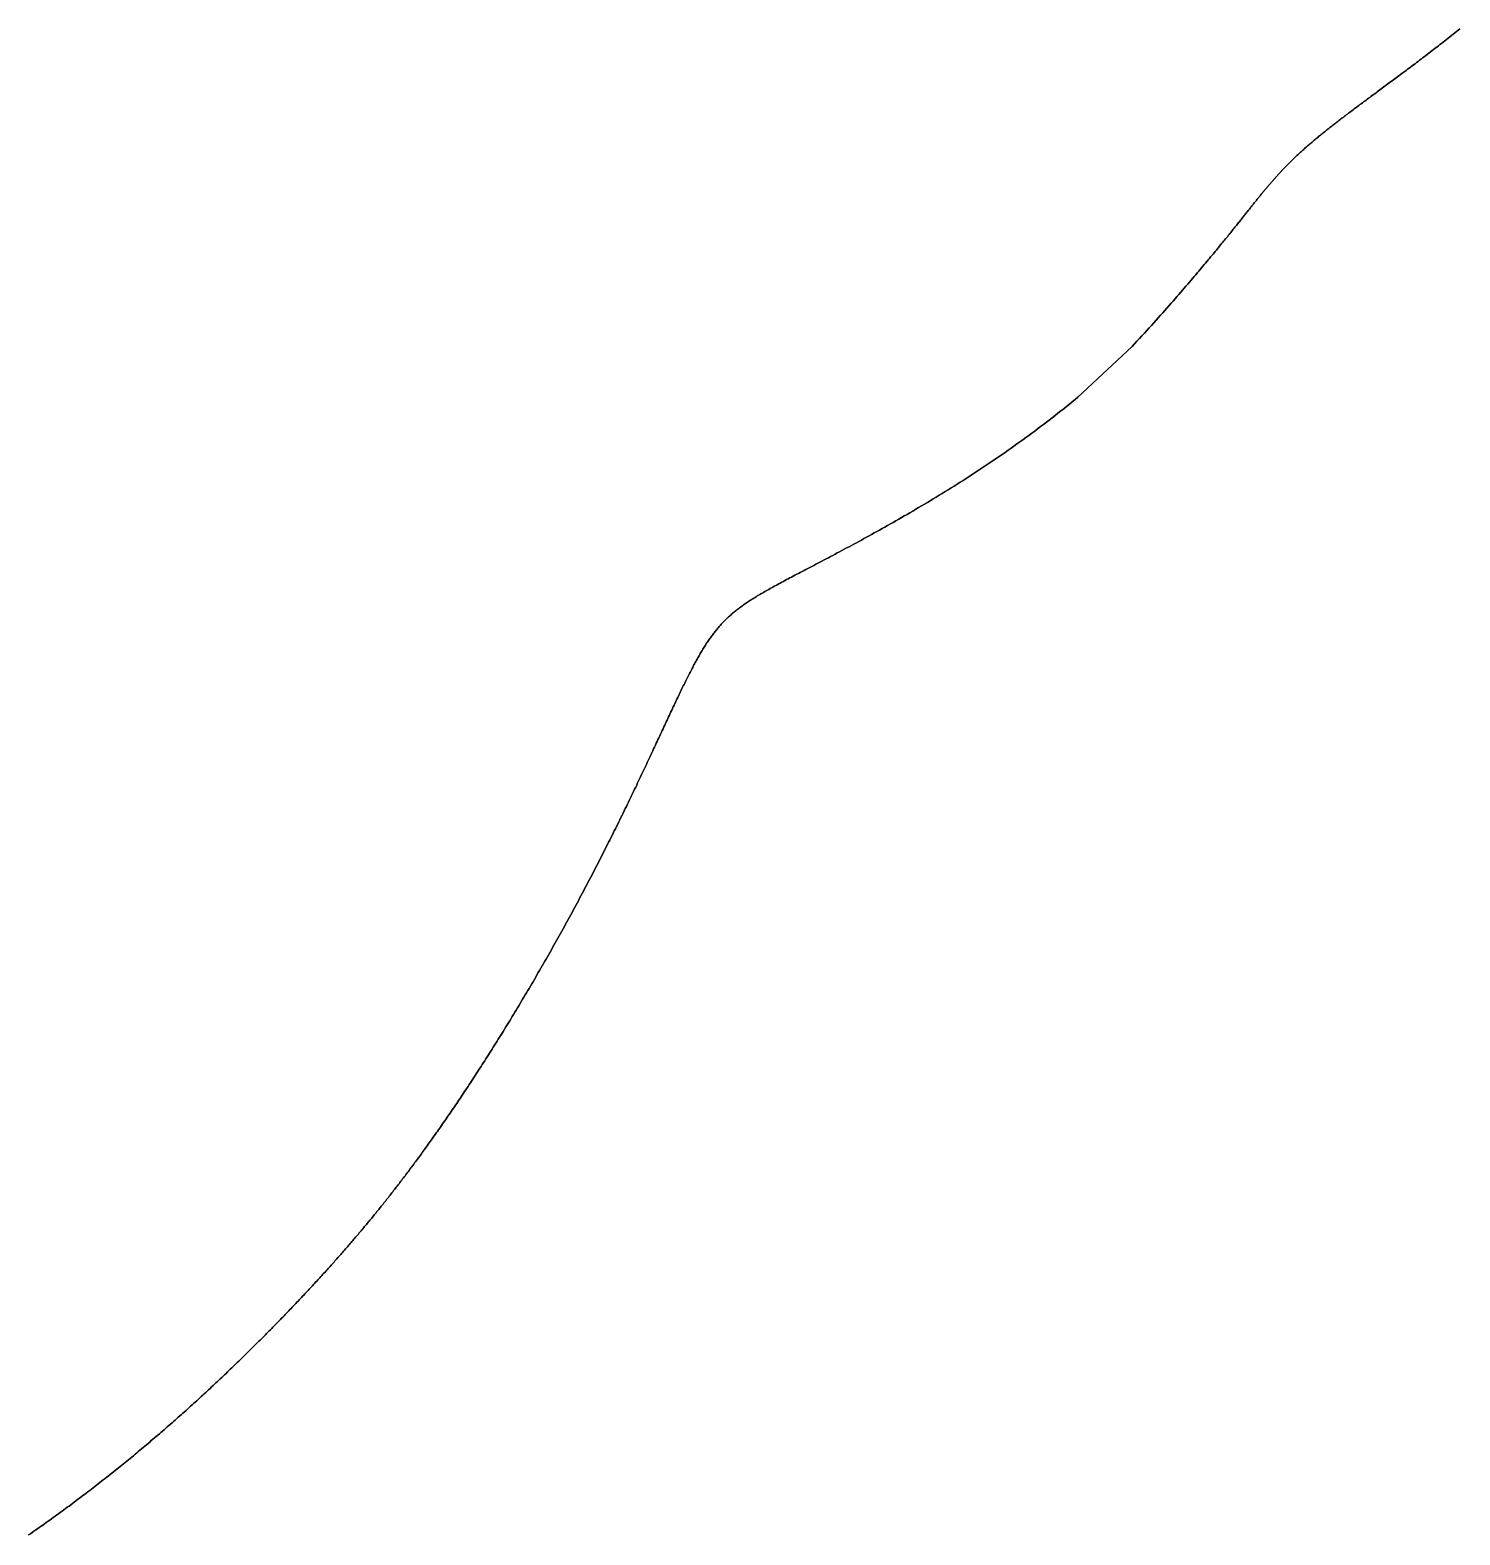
# Model space of a CAD drawing. Header units: inches. Extents: x 130170 to 284068, y 377793 to 804530.
# Drawn here: x 257147 to 257241.7, y 735472.1 to 735571.9 of the extents above; entities that cross this region are included whole.
import ezdxf

# ---------------------------------------------------------------- set-up
doc = ezdxf.new("R2010")
doc.units = ezdxf.units.IN
doc.header["$MEASUREMENT"] = 0
doc.layers.add('muni_il', color=7, linetype='Continuous')

msp = doc.modelspace()

# ---------------------------------------------------------------- linework, layer by layer
at = {"layer": 'muni_il'}
for points in [[(257146.868, 735472.13), (257146.985, 735472.212), (257147.102, 735472.293), (257147.219, 735472.375), (257147.336, 735472.457), (257147.453, 735472.539), (257147.57, 735472.621), (257147.687, 735472.703), (257147.804, 735472.786), (257147.92, 735472.869), (257148.037, 735472.952), (257148.153, 735473.035), (257148.269, 735473.118), (257148.386, 735473.202), (257148.502, 735473.285), (257148.618, 735473.369), (257148.734, 735473.453), (257148.85, 735473.537), (257148.965, 735473.622), (257149.081, 735473.706), (257149.196, 735473.791), (257149.312, 735473.875), (257149.427, 735473.96), (257149.542, 735474.045), (257149.657, 735474.131), (257149.772, 735474.216), (257149.886, 735474.302), (257150.001, 735474.387), (257150.116, 735474.473), (257150.23, 735474.559), (257150.344, 735474.646), (257150.458, 735474.732), (257150.572, 735474.818), (257150.686, 735474.905), (257150.8, 735474.992), (257150.913, 735475.079), (257151.026, 735475.166), (257151.14, 735475.253), (257151.253, 735475.34), (257151.366, 735475.428), (257151.478, 735475.515), (257151.591, 735475.603), (257151.703, 735475.691), (257151.816, 735475.779), (257151.928, 735475.867), (257152.04, 735475.955), (257152.152, 735476.044), (257152.264, 735476.132), (257152.375, 735476.221), (257152.486, 735476.309), (257152.598, 735476.398), (257152.709, 735476.487), (257152.819, 735476.576), (257152.93, 735476.665), (257153.041, 735476.755), (257153.151, 735476.844), (257153.261, 735476.934), (257153.371, 735477.023), (257153.481, 735477.113), (257153.59, 735477.203), (257153.7, 735477.293), (257153.809, 735477.383), (257153.918, 735477.473), (257154.027, 735477.563), (257154.136, 735477.653), (257154.244, 735477.743), (257154.352, 735477.834), (257154.46, 735477.924), (257154.568, 735478.015), (257154.676, 735478.105), (257154.783, 735478.196), (257154.891, 735478.287), (257154.998, 735478.378), (257155.105, 735478.469), (257155.211, 735478.559), (257155.318, 735478.651), (257155.424, 735478.742), (257155.53, 735478.833), (257155.636, 735478.924), (257155.741, 735479.015), (257155.847, 735479.106), (257155.952, 735479.197), (257156.057, 735479.289), (257156.161, 735479.38), (257156.266, 735479.472), (257156.37, 735479.563), (257156.474, 735479.654), (257156.578, 735479.746), (257156.681, 735479.837), (257156.785, 735479.929), (257156.888, 735480.02), (257156.99, 735480.112), (257157.093, 735480.203), (257157.195, 735480.295), (257157.297, 735480.386), (257157.399, 735480.477), (257157.501, 735480.569), (257157.602, 735480.66), (257157.703, 735480.752), (257157.804, 735480.843), (257157.904, 735480.935), (257158.005, 735481.026), (257158.105, 735481.117), (257158.204, 735481.208), (257158.304, 735481.3), (257158.403, 735481.391), (257158.502, 735481.482), (257158.601, 735481.573), (257158.699, 735481.664), (257158.797, 735481.755), (257158.895, 735481.846), (257158.992, 735481.937), (257159.09, 735482.028), (257159.187, 735482.119), (257159.283, 735482.209), (257159.38, 735482.3), (257159.476, 735482.39), (257159.572, 735482.481), (257159.667, 735482.571), (257159.762, 735482.661), (257159.857, 735482.751), (257159.952, 735482.841), (257160.046, 735482.931), (257160.14, 735483.021), (257160.234, 735483.111), (257160.327, 735483.201), (257160.42, 735483.29), (257160.513, 735483.379), (257160.606, 735483.468), (257160.698, 735483.558), (257160.79, 735483.647), (257160.881, 735483.736), (257160.972, 735483.824), (257161.063, 735483.913), (257161.154, 735484.001), (257161.244, 735484.09), (257161.334, 735484.178), (257161.423, 735484.266), (257161.513, 735484.353), (257161.601, 735484.441), (257161.69, 735484.529), (257161.778, 735484.616), (257161.866, 735484.703), (257161.954, 735484.79), (257162.041, 735484.877), (257162.128, 735484.964), (257162.214, 735485.05), (257162.3, 735485.136), (257162.386, 735485.222), (257162.472, 735485.308), (257162.557, 735485.394), (257162.642, 735485.48), (257162.726, 735485.565), (257162.81, 735485.65), (257162.894, 735485.735), (257162.978, 735485.82), (257163.061, 735485.904), (257163.143, 735485.989), (257163.226, 735486.073), (257163.308, 735486.157), (257163.39, 735486.24), (257163.471, 735486.324), (257163.552, 735486.407), (257163.633, 735486.49), (257163.713, 735486.573), (257163.793, 735486.656), (257163.872, 735486.738), (257163.952, 735486.821), (257164.03, 735486.903), (257164.109, 735486.984), (257164.187, 735487.066), (257164.265, 735487.147), (257164.343, 735487.228), (257164.42, 735487.309), (257164.496, 735487.39), (257164.573, 735487.47), (257164.649, 735487.551), (257164.725, 735487.631), (257164.8, 735487.71), (257164.875, 735487.79), (257164.95, 735487.869), (257165.024, 735487.948), (257165.098, 735488.027), (257165.172, 735488.106), (257165.246, 735488.184), (257165.319, 735488.263), (257165.391, 735488.341), (257165.464, 735488.418), (257165.536, 735488.496), (257165.607, 735488.573), (257165.679, 735488.65), (257165.75, 735488.727), (257165.821, 735488.804), (257165.891, 735488.88), (257165.961, 735488.956), (257166.031, 735489.032), (257166.1, 735489.108), (257166.17, 735489.184), (257166.238, 735489.259), (257166.307, 735489.335), (257166.375, 735489.41), (257166.443, 735489.484), (257166.511, 735489.559), (257166.578, 735489.633), (257166.645, 735489.708), (257166.712, 735489.782), (257166.779, 735489.856), (257166.845, 735489.929), (257166.911, 735490.003), (257166.976, 735490.076), (257167.042, 735490.149), (257167.107, 735490.222), (257167.172, 735490.295), (257167.237, 735490.368), (257167.301, 735490.44), (257167.365, 735490.513), (257167.429, 735490.585), (257167.493, 735490.657), (257167.556, 735490.729), (257167.619, 735490.801), (257167.682, 735490.873), (257167.745, 735490.944), (257167.807, 735491.016), (257167.87, 735491.087), (257167.932, 735491.159), (257167.993, 735491.23), (257168.055, 735491.301), (257168.117, 735491.372), (257168.178, 735491.443), (257168.239, 735491.513), (257168.3, 735491.584), (257168.361, 735491.655), (257168.421, 735491.726), (257168.482, 735491.796), (257168.542, 735491.867), (257168.602, 735491.937), (257168.662, 735492.008), (257168.722, 735492.078), (257168.781, 735492.148), (257168.841, 735492.219), (257168.9, 735492.289), (257168.959, 735492.359), (257169.018, 735492.43), (257169.077, 735492.5), (257169.136, 735492.571), (257169.195, 735492.641), (257169.254, 735492.712), (257169.313, 735492.782), (257169.371, 735492.853), (257169.43, 735492.923), (257169.488, 735492.994), (257169.546, 735493.065), (257169.605, 735493.135), (257169.663, 735493.206), (257169.721, 735493.277), (257169.779, 735493.349), (257169.837, 735493.42), (257169.896, 735493.491), (257169.954, 735493.563), (257170.012, 735493.634), (257170.07, 735493.706), (257170.128, 735493.778), (257170.186, 735493.85), (257170.244, 735493.922), (257170.302, 735493.994), (257170.36, 735494.067), (257170.418, 735494.14), (257170.476, 735494.213), (257170.535, 735494.286), (257170.593, 735494.359), (257170.651, 735494.433), (257170.709, 735494.507), (257170.768, 735494.581), (257170.826, 735494.655), (257170.885, 735494.73), (257170.944, 735494.805), (257171.002, 735494.88), (257171.061, 735494.955), (257171.12, 735495.031), (257171.179, 735495.107), (257171.238, 735495.184), (257171.297, 735495.26), (257171.357, 735495.337), (257171.416, 735495.415), (257171.476, 735495.492), (257171.536, 735495.571), (257171.595, 735495.649), (257171.656, 735495.728), (257171.716, 735495.807), (257171.776, 735495.887), (257171.837, 735495.966), (257171.897, 735496.047), (257171.958, 735496.128), (257172.019, 735496.209), (257172.081, 735496.29), (257172.142, 735496.372), (257172.204, 735496.455), (257172.266, 735496.538), (257172.328, 735496.621), (257172.39, 735496.705), (257172.452, 735496.789), (257172.515, 735496.874), (257172.578, 735496.96), (257172.641, 735497.045), (257172.704, 735497.132), (257172.768, 735497.219), (257172.832, 735497.306), (257172.896, 735497.394), (257172.96, 735497.482), (257173.025, 735497.571), (257173.09, 735497.661), (257173.155, 735497.751), (257173.22, 735497.841), (257173.286, 735497.933), (257173.351, 735498.024), (257173.418, 735498.116), (257173.484, 735498.209), (257173.55, 735498.303), (257173.618, 735498.397), (257173.685, 735498.492), (257173.752, 735498.587), (257173.82, 735498.683), (257173.888, 735498.78), (257173.957, 735498.877), (257174.025, 735498.975), (257174.094, 735499.073), (257174.163, 735499.172), (257174.233, 735499.272), (257174.303, 735499.372), (257174.373, 735499.473), (257174.443, 735499.575), (257174.514, 735499.677), (257174.585, 735499.78), (257174.656, 735499.884), (257174.728, 735499.988), (257174.8, 735500.093), (257174.872, 735500.199), (257174.945, 735500.305), (257175.018, 735500.412), (257175.091, 735500.52), (257175.164, 735500.628), (257175.238, 735500.737), (257175.312, 735500.847), (257175.386, 735500.957), (257175.461, 735501.069), (257175.536, 735501.181), (257175.611, 735501.293), (257175.687, 735501.406), (257175.763, 735501.52), (257175.839, 735501.635), (257175.916, 735501.75), (257175.992, 735501.867), (257176.069, 735501.983), (257176.147, 735502.101), (257176.224, 735502.219), (257176.302, 735502.338), (257176.38, 735502.457), (257176.459, 735502.578), (257176.537, 735502.699), (257176.617, 735502.82), (257176.696, 735502.943), (257176.775, 735503.066), (257176.855, 735503.19), (257176.935, 735503.314), (257177.016, 735503.439), (257177.096, 735503.565), (257177.177, 735503.692), (257177.258, 735503.819), (257177.339, 735503.947), (257177.421, 735504.075), (257177.503, 735504.204), (257177.585, 735504.334), (257177.667, 735504.465), (257177.75, 735504.596), (257177.832, 735504.728), (257177.915, 735504.86), (257177.999, 735504.993), (257178.082, 735505.127), (257178.165, 735505.262), (257178.249, 735505.397), (257178.333, 735505.532), (257178.417, 735505.669), (257178.501, 735505.806), (257178.586, 735505.943), (257178.67, 735506.081), (257178.755, 735506.22), (257178.84, 735506.359), (257178.925, 735506.499), (257179.01, 735506.639), (257179.096, 735506.78), (257179.181, 735506.922), (257179.267, 735507.064), (257179.353, 735507.207), (257179.439, 735507.35), (257179.524, 735507.493), (257179.611, 735507.638), (257179.697, 735507.782), (257179.783, 735507.927), (257179.869, 735508.073), (257179.956, 735508.219), (257180.042, 735508.366), (257180.128, 735508.513), (257180.215, 735508.66), (257180.302, 735508.808), (257180.388, 735508.957), (257180.475, 735509.106), (257180.562, 735509.255), (257180.648, 735509.405), (257180.735, 735509.555), (257180.822, 735509.705), (257180.908, 735509.856), (257180.995, 735510.007), (257181.082, 735510.158), (257181.168, 735510.31), (257181.255, 735510.462), (257181.342, 735510.615), (257181.428, 735510.767), (257181.515, 735510.921), (257181.601, 735511.074), (257181.687, 735511.227), (257181.774, 735511.381), (257181.86, 735511.535), (257181.946, 735511.689), (257182.032, 735511.844), (257182.118, 735511.999), (257182.203, 735512.153), (257182.289, 735512.308), (257182.375, 735512.464), (257182.46, 735512.619), (257182.545, 735512.774), (257182.63, 735512.93), (257182.715, 735513.086), (257182.8, 735513.242), (257182.884, 735513.398), (257182.969, 735513.554), (257183.053, 735513.71), (257183.137, 735513.866), (257183.221, 735514.022), (257183.305, 735514.178), (257183.388, 735514.334), (257183.471, 735514.49), (257183.554, 735514.646), (257183.637, 735514.802), (257183.719, 735514.958), (257183.802, 735515.114), (257183.884, 735515.27), (257183.965, 735515.426), (257184.047, 735515.581), (257184.128, 735515.737), (257184.209, 735515.892), (257184.29, 735516.048), (257184.37, 735516.203), (257184.45, 735516.357), (257184.53, 735516.512), (257184.61, 735516.667), (257184.689, 735516.821), (257184.768, 735516.975), (257184.846, 735517.129), (257184.924, 735517.283), (257185.002, 735517.436), (257185.08, 735517.589), (257185.157, 735517.742), (257185.234, 735517.894), (257185.311, 735518.046), (257185.387, 735518.198), (257185.463, 735518.349), (257185.538, 735518.5), (257185.613, 735518.651), (257185.688, 735518.801), (257185.763, 735518.951), (257185.837, 735519.1), (257185.91, 735519.25), (257185.984, 735519.398), (257186.056, 735519.546), (257186.129, 735519.694), (257186.201, 735519.841), (257186.273, 735519.988), (257186.344, 735520.134), (257186.415, 735520.28), (257186.486, 735520.425), (257186.556, 735520.57), (257186.626, 735520.714), (257186.695, 735520.857), (257186.764, 735521.001), (257186.833, 735521.143), (257186.901, 735521.285), (257186.968, 735521.426), (257187.036, 735521.567), (257187.103, 735521.707), (257187.169, 735521.846), (257187.235, 735521.985), (257187.301, 735522.123), (257187.366, 735522.261), (257187.431, 735522.397), (257187.495, 735522.533), (257187.559, 735522.669), (257187.623, 735522.804), (257187.686, 735522.938), (257187.748, 735523.071), (257187.811, 735523.204), (257187.873, 735523.336), (257187.934, 735523.467), (257187.995, 735523.597), (257188.056, 735523.727), (257188.116, 735523.856), (257188.176, 735523.984), (257188.235, 735524.111), (257188.294, 735524.238), (257188.353, 735524.364), (257188.411, 735524.489), (257188.469, 735524.613), (257188.526, 735524.736), (257188.583, 735524.859), (257188.64, 735524.981), (257188.696, 735525.101), (257188.752, 735525.222), (257188.807, 735525.341), (257188.862, 735525.459), (257188.917, 735525.577), (257188.971, 735525.694), (257189.025, 735525.81), (257189.079, 735525.925), (257189.132, 735526.039), (257189.185, 735526.152), (257189.237, 735526.265), (257189.289, 735526.376), (257189.341, 735526.487), (257189.392, 735526.597), (257189.443, 735526.706), (257189.494, 735526.814), (257189.544, 735526.921), (257189.594, 735527.027), (257189.644, 735527.133), (257189.693, 735527.238), (257189.742, 735527.341), (257189.791, 735527.444), (257189.839, 735527.546), (257189.887, 735527.647), (257189.935, 735527.747), (257189.983, 735527.846), (257190.03, 735527.945), (257190.077, 735528.042), (257190.123, 735528.139), (257190.17, 735528.234), (257190.216, 735528.329), (257190.262, 735528.423), (257190.308, 735528.516), (257190.353, 735528.608), (257190.398, 735528.7), (257190.443, 735528.79), (257190.488, 735528.879), (257190.532, 735528.968), (257190.576, 735529.056), (257190.62, 735529.143), (257190.664, 735529.229), (257190.708, 735529.314), (257190.751, 735529.398), (257190.795, 735529.481), (257190.838, 735529.564), (257190.881, 735529.646), (257190.924, 735529.727), (257190.967, 735529.807), (257191.009, 735529.886), (257191.052, 735529.964), (257191.094, 735530.042), (257191.136, 735530.118), (257191.178, 735530.194), (257191.22, 735530.269), (257191.262, 735530.344), (257191.304, 735530.417), (257191.346, 735530.49), (257191.388, 735530.562), (257191.43, 735530.633), (257191.472, 735530.703), (257191.514, 735530.773), (257191.555, 735530.842), (257191.597, 735530.91), (257191.639, 735530.977), (257191.681, 735531.044), (257191.723, 735531.11), (257191.764, 735531.175), (257191.806, 735531.24), (257191.849, 735531.304), (257191.891, 735531.367), (257191.933, 735531.429), (257191.975, 735531.491), (257192.018, 735531.552), (257192.06, 735531.613), (257192.103, 735531.672), (257192.146, 735531.732), (257192.189, 735531.79), (257192.233, 735531.848), (257192.276, 735531.906), (257192.32, 735531.962), (257192.364, 735532.019), (257192.408, 735532.074), (257192.453, 735532.13), (257192.497, 735532.184), (257192.542, 735532.238), (257192.588, 735532.292), (257192.634, 735532.345), (257192.68, 735532.398), (257192.726, 735532.45), (257192.773, 735532.501), (257192.82, 735532.553), (257192.868, 735532.603), (257192.916, 735532.654), (257192.964, 735532.704), (257193.013, 735532.753), (257193.062, 735532.803), (257193.112, 735532.852), (257193.163, 735532.9), (257193.214, 735532.948), (257193.265, 735532.996), (257193.317, 735533.044), (257193.37, 735533.091), (257193.423, 735533.139), (257193.477, 735533.185), (257193.532, 735533.232), (257193.587, 735533.279), (257193.643, 735533.325), (257193.699, 735533.371), (257193.757, 735533.417), (257193.815, 735533.463), (257193.874, 735533.508), (257193.933, 735533.554), (257193.994, 735533.599), (257194.055, 735533.645), (257194.117, 735533.69), (257194.18, 735533.736), (257194.244, 735533.781), (257194.309, 735533.826), (257194.375, 735533.872), (257194.441, 735533.917), (257194.509, 735533.963), (257194.578, 735534.008), (257194.648, 735534.054), (257194.718, 735534.1), (257194.79, 735534.146), (257194.863, 735534.192), (257194.937, 735534.239), (257195.013, 735534.285), (257195.089, 735534.332), (257195.166, 735534.379), (257195.245, 735534.426), (257195.325, 735534.474), (257195.406, 735534.522), (257195.489, 735534.57), (257195.572, 735534.619), (257195.658, 735534.668), (257195.744, 735534.717), (257195.832, 735534.767), (257195.921, 735534.817), (257196.011, 735534.868), (257196.103, 735534.919), (257196.196, 735534.971), (257196.291, 735535.023), (257196.387, 735535.075), (257196.485, 735535.128), (257196.584, 735535.182), (257196.685, 735535.237), (257196.787, 735535.292), (257196.891, 735535.347), (257196.996, 735535.404), (257197.103, 735535.461), (257197.212, 735535.518), (257197.322, 735535.577), (257197.433, 735535.636), (257197.547, 735535.696), (257197.662, 735535.756), (257197.778, 735535.817), (257197.897, 735535.879), (257198.017, 735535.942), (257198.138, 735536.006), (257198.262, 735536.071), (257198.387, 735536.136), (257198.513, 735536.203), (257198.642, 735536.27), (257198.772, 735536.338), (257198.904, 735536.407), (257199.037, 735536.477), (257199.173, 735536.548), (257199.31, 735536.62), (257199.448, 735536.692), (257199.589, 735536.766), (257199.731, 735536.841), (257199.874, 735536.917), (257200.02, 735536.993), (257200.167, 735537.071), (257200.316, 735537.15), (257200.467, 735537.23), (257200.619, 735537.311), (257200.773, 735537.393), (257200.928, 735537.476), (257201.085, 735537.56), (257201.244, 735537.645), (257201.404, 735537.731), (257201.566, 735537.818), (257201.73, 735537.906), (257201.895, 735537.996), (257202.061, 735538.086), (257202.229, 735538.178), (257202.399, 735538.271), (257202.57, 735538.364), (257202.742, 735538.459), (257202.916, 735538.555), (257203.091, 735538.652), (257203.267, 735538.75), (257203.445, 735538.849), (257203.624, 735538.95), (257203.804, 735539.051), (257203.986, 735539.154), (257204.168, 735539.257), (257204.352, 735539.362), (257204.537, 735539.467), (257204.723, 735539.574), (257204.91, 735539.682), (257205.097, 735539.79), (257205.286, 735539.9), (257205.476, 735540.011), (257205.667, 735540.123), (257205.858, 735540.236), (257206.05, 735540.35), (257206.243, 735540.464), (257206.437, 735540.58), (257206.631, 735540.697), (257206.826, 735540.815), (257207.022, 735540.933), (257207.218, 735541.053), (257207.415, 735541.174), (257207.612, 735541.295), (257207.809, 735541.418), (257208.007, 735541.541), (257208.205, 735541.665), (257208.404, 735541.79), (257208.602, 735541.916), (257208.801, 735542.043), (257209, 735542.17), (257209.199, 735542.299), (257209.399, 735542.428), (257209.598, 735542.558), (257209.797, 735542.689), (257209.997, 735542.82), (257210.196, 735542.953), (257210.395, 735543.086), (257210.594, 735543.22), (257210.793, 735543.355), (257210.992, 735543.49), (257211.191, 735543.626), (257211.389, 735543.763), (257211.587, 735543.901), (257211.785, 735544.039), (257211.983, 735544.178), (257212.18, 735544.318), (257212.377, 735544.458), (257212.574, 735544.599), (257212.77, 735544.741), (257212.966, 735544.883), (257213.162, 735545.026), (257213.357, 735545.17), (257213.552, 735545.314), (257213.746, 735545.459), (257213.94, 735545.604), (257214.134, 735545.751), (257214.327, 735545.898), (257214.519, 735546.045), (257214.712, 735546.193), (257214.903, 735546.342), (257215.095, 735546.492), (257215.285, 735546.642), (257215.476, 735546.792), (257215.666, 735546.944), (257215.855, 735547.096), (257216.044, 735547.248), (257216.233, 735547.402), (257216.421, 735547.555), (257220.003, 735550.91), (257220.333, 735551.265), (257220.497, 735551.443), (257220.66, 735551.62), (257220.821, 735551.796), (257220.98, 735551.971), (257221.137, 735552.145), (257221.293, 735552.317), (257221.446, 735552.488), (257221.598, 735552.657), (257221.747, 735552.823), (257221.894, 735552.989), (257222.038, 735553.151), (257222.18, 735553.312), (257222.32, 735553.47), (257222.457, 735553.626), (257222.592, 735553.78), (257222.724, 735553.931), (257222.854, 735554.08), (257222.981, 735554.226), (257223.106, 735554.37), (257223.228, 735554.511), (257223.348, 735554.65), (257223.466, 735554.786), (257223.581, 735554.92), (257223.694, 735555.052), (257223.805, 735555.181), (257223.913, 735555.307), (257224.019, 735555.432), (257224.123, 735555.554), (257224.225, 735555.674), (257224.325, 735555.791), (257224.423, 735555.907), (257224.518, 735556.02), (257224.612, 735556.131), (257224.704, 735556.24), (257224.793, 735556.347), (257224.881, 735556.452), (257224.968, 735556.555), (257225.052, 735556.656), (257225.135, 735556.755), (257225.216, 735556.853), (257225.295, 735556.948), (257225.373, 735557.042), (257225.449, 735557.134), (257225.524, 735557.225), (257225.598, 735557.314), (257225.67, 735557.401), (257225.74, 735557.487), (257225.81, 735557.572), (257225.878, 735557.655), (257225.945, 735557.736), (257226.01, 735557.817), (257226.074, 735557.895), (257226.138, 735557.973), (257226.2, 735558.05), (257226.261, 735558.125), (257226.321, 735558.199), (257226.38, 735558.272), (257226.438, 735558.344), (257226.495, 735558.415), (257226.552, 735558.484), (257226.607, 735558.553), (257226.662, 735558.621), (257226.715, 735558.688), (257226.768, 735558.754), (257226.821, 735558.819), (257226.872, 735558.883), (257226.923, 735558.947), (257226.973, 735559.009), (257227.022, 735559.071), (257227.071, 735559.133), (257227.119, 735559.193), (257227.167, 735559.253), (257227.214, 735559.312), (257227.261, 735559.37), (257227.306, 735559.428), (257227.352, 735559.485), (257227.397, 735559.542), (257227.442, 735559.598), (257227.486, 735559.654), (257227.529, 735559.709), (257227.573, 735559.763), (257227.616, 735559.818), (257227.658, 735559.871), (257227.7, 735559.924), (257227.742, 735559.977), (257227.784, 735560.029), (257227.825, 735560.081), (257227.866, 735560.133), (257227.906, 735560.184), (257227.947, 735560.235), (257227.987, 735560.285), (257228.027, 735560.335), (257228.066, 735560.385), (257228.106, 735560.435), (257228.145, 735560.484), (257228.184, 735560.533), (257228.223, 735560.581), (257228.262, 735560.63), (257228.301, 735560.678), (257228.339, 735560.726), (257228.378, 735560.773), (257228.416, 735560.82), (257228.454, 735560.868), (257228.492, 735560.915), (257228.53, 735560.961), (257228.568, 735561.008), (257228.606, 735561.054), (257228.644, 735561.101), (257228.682, 735561.147), (257228.719, 735561.193), (257228.757, 735561.238), (257228.795, 735561.284), (257228.833, 735561.329), (257228.87, 735561.375), (257228.908, 735561.42), (257228.946, 735561.465), (257228.984, 735561.51), (257229.021, 735561.555), (257229.059, 735561.6), (257229.097, 735561.644), (257229.135, 735561.689), (257229.173, 735561.733), (257229.212, 735561.778), (257229.25, 735561.822), (257229.288, 735561.866), (257229.327, 735561.91), (257229.365, 735561.954), (257229.404, 735561.998), (257229.443, 735562.042), (257229.482, 735562.086), (257229.521, 735562.13), (257229.56, 735562.174), (257229.6, 735562.218), (257229.639, 735562.262), (257229.679, 735562.306), (257229.719, 735562.349), (257229.759, 735562.393), (257229.799, 735562.437), (257229.84, 735562.48), (257229.881, 735562.524), (257229.922, 735562.568), (257229.963, 735562.611), (257230.004, 735562.655), (257230.046, 735562.699), (257230.088, 735562.742), (257230.13, 735562.786), (257230.172, 735562.83), (257230.215, 735562.874), (257230.258, 735562.918), (257230.301, 735562.962), (257230.344, 735563.005), (257230.388, 735563.049), (257230.432, 735563.093), (257230.476, 735563.137), (257230.521, 735563.181), (257230.566, 735563.225), (257230.611, 735563.27), (257230.657, 735563.314), (257230.703, 735563.358), (257230.749, 735563.402), (257230.795, 735563.447), (257230.842, 735563.491), (257230.889, 735563.536), (257230.937, 735563.581), (257230.985, 735563.626), (257231.033, 735563.67), (257231.082, 735563.715), (257231.131, 735563.76), (257231.18, 735563.806), (257231.23, 735563.851), (257231.28, 735563.896), (257231.331, 735563.942), (257231.382, 735563.987), (257231.433, 735564.033), (257231.485, 735564.079), (257231.537, 735564.125), (257231.59, 735564.171), (257231.643, 735564.217), (257231.696, 735564.264), (257231.75, 735564.31), (257231.804, 735564.357), (257231.859, 735564.404), (257231.914, 735564.451), (257231.97, 735564.498), (257232.026, 735564.545), (257232.082, 735564.593), (257232.139, 735564.64), (257232.196, 735564.688), (257232.254, 735564.736), (257232.312, 735564.784), (257232.371, 735564.832), (257232.43, 735564.881), (257232.49, 735564.93), (257232.55, 735564.979), (257232.61, 735565.028), (257232.671, 735565.077), (257232.733, 735565.126), (257232.795, 735565.176), (257232.857, 735565.226), (257232.92, 735565.276), (257232.983, 735565.326), (257233.047, 735565.377), (257233.111, 735565.428), (257233.176, 735565.479), (257233.241, 735565.53), (257233.307, 735565.581), (257233.373, 735565.633), (257233.44, 735565.685), (257233.508, 735565.737), (257233.575, 735565.79), (257233.644, 735565.842), (257233.712, 735565.895), (257233.781, 735565.948), (257233.851, 735566.002), (257233.921, 735566.055), (257233.992, 735566.109), (257234.063, 735566.164), (257234.135, 735566.218), (257234.207, 735566.273), (257234.28, 735566.328), (257234.353, 735566.383), (257234.427, 735566.439), (257234.501, 735566.495), (257234.576, 735566.551), (257234.651, 735566.607), (257234.727, 735566.664), (257234.803, 735566.721), (257234.88, 735566.779), (257234.957, 735566.836), (257235.035, 735566.894), (257235.113, 735566.953), (257235.192, 735567.011), (257235.272, 735567.07), (257235.351, 735567.13), (257235.432, 735567.189), (257235.513, 735567.249), (257235.594, 735567.31), (257235.676, 735567.371), (257235.758, 735567.432), (257235.841, 735567.493), (257235.925, 735567.555), (257236.008, 735567.617), (257236.093, 735567.679), (257236.178, 735567.742), (257236.263, 735567.805), (257236.349, 735567.869), (257236.435, 735567.933), (257236.522, 735567.997), (257236.61, 735568.062), (257236.698, 735568.127), (257236.787, 735568.193), (257236.876, 735568.259), (257236.965, 735568.325), (257237.055, 735568.392), (257237.146, 735568.459), (257237.236, 735568.526), (257237.328, 735568.594), (257237.42, 735568.663), (257237.513, 735568.732), (257237.606, 735568.801), (257237.699, 735568.871), (257237.793, 735568.941), (257237.888, 735569.011), (257237.983, 735569.082), (257238.079, 735569.154), (257238.175, 735569.226), (257238.271, 735569.298), (257238.368, 735569.371), (257238.466, 735569.445), (257238.564, 735569.519), (257238.663, 735569.593), (257238.762, 735569.668), (257238.862, 735569.743), (257238.962, 735569.819), (257239.062, 735569.895), (257239.163, 735569.972), (257239.265, 735570.049), (257239.367, 735570.127), (257239.47, 735570.205), (257239.573, 735570.284), (257239.676, 735570.363), (257239.78, 735570.443), (257239.885, 735570.523), (257239.99, 735570.604), (257240.096, 735570.686), (257240.202, 735570.768), (257240.308, 735570.851), (257240.415, 735570.934), (257240.522, 735571.017), (257240.63, 735571.101), (257240.739, 735571.186), (257240.848, 735571.272), (257240.957, 735571.357), (257241.067, 735571.444), (257241.178, 735571.531), (257241.288, 735571.619), (257241.4, 735571.707), (257241.511, 735571.796), (257241.623, 735571.885), (257241.736, 735571.975)], [(257241.736, 735571.975), (257241.623, 735571.885), (257241.511, 735571.796), (257241.4, 735571.707), (257241.288, 735571.619), (257241.178, 735571.531), (257241.067, 735571.444), (257240.957, 735571.357), (257240.848, 735571.272), (257240.739, 735571.186), (257240.63, 735571.101), (257240.522, 735571.017), (257240.415, 735570.934), (257240.308, 735570.851), (257240.202, 735570.768), (257240.096, 735570.686), (257239.99, 735570.604), (257239.885, 735570.523), (257239.78, 735570.443), (257239.676, 735570.363), (257239.573, 735570.284), (257239.47, 735570.205), (257239.367, 735570.127), (257239.265, 735570.049), (257239.163, 735569.972), (257239.062, 735569.895), (257238.962, 735569.819), (257238.862, 735569.743), (257238.762, 735569.668), (257238.663, 735569.593), (257238.564, 735569.519), (257238.466, 735569.445), (257238.368, 735569.371), (257238.271, 735569.298), (257238.175, 735569.226), (257238.079, 735569.154), (257237.983, 735569.082), (257237.888, 735569.011), (257237.793, 735568.941), (257237.699, 735568.871), (257237.606, 735568.801), (257237.513, 735568.732), (257237.42, 735568.663), (257237.328, 735568.594), (257237.236, 735568.526), (257237.146, 735568.459), (257237.055, 735568.392), (257236.965, 735568.325), (257236.876, 735568.259), (257236.787, 735568.193), (257236.698, 735568.127), (257236.61, 735568.062), (257236.522, 735567.997), (257236.435, 735567.933), (257236.349, 735567.869), (257236.263, 735567.805), (257236.178, 735567.742), (257236.093, 735567.679), (257236.008, 735567.617), (257235.925, 735567.555), (257235.841, 735567.493), (257235.758, 735567.432), (257235.676, 735567.371), (257235.594, 735567.31), (257235.513, 735567.249), (257235.432, 735567.189), (257235.351, 735567.13), (257235.272, 735567.07), (257235.192, 735567.011), (257235.113, 735566.953), (257235.035, 735566.894), (257234.957, 735566.836), (257234.88, 735566.779), (257234.803, 735566.721), (257234.727, 735566.664), (257234.651, 735566.607), (257234.576, 735566.551), (257234.501, 735566.495), (257234.427, 735566.439), (257234.353, 735566.383), (257234.28, 735566.328), (257234.207, 735566.273), (257234.135, 735566.218), (257234.063, 735566.164), (257233.992, 735566.109), (257233.921, 735566.055), (257233.851, 735566.002), (257233.781, 735565.948), (257233.712, 735565.895), (257233.644, 735565.842), (257233.575, 735565.79), (257233.508, 735565.737), (257233.44, 735565.685), (257233.373, 735565.633), (257233.307, 735565.581), (257233.241, 735565.53), (257233.176, 735565.479), (257233.111, 735565.428), (257233.047, 735565.377), (257232.983, 735565.326), (257232.92, 735565.276), (257232.857, 735565.226), (257232.795, 735565.176), (257232.733, 735565.126), (257232.671, 735565.077), (257232.61, 735565.028), (257232.55, 735564.979), (257232.49, 735564.93), (257232.43, 735564.881), (257232.371, 735564.832), (257232.312, 735564.784), (257232.254, 735564.736), (257232.196, 735564.688), (257232.139, 735564.64), (257232.082, 735564.593), (257232.026, 735564.545), (257231.97, 735564.498), (257231.914, 735564.451), (257231.859, 735564.404), (257231.804, 735564.357), (257231.75, 735564.31), (257231.696, 735564.264), (257231.643, 735564.217), (257231.59, 735564.171), (257231.537, 735564.125), (257231.485, 735564.079), (257231.433, 735564.033), (257231.382, 735563.987), (257231.331, 735563.942), (257231.28, 735563.896), (257231.23, 735563.851), (257231.18, 735563.806), (257231.131, 735563.76), (257231.082, 735563.715), (257231.033, 735563.67), (257230.985, 735563.626), (257230.937, 735563.581), (257230.889, 735563.536), (257230.842, 735563.491), (257230.795, 735563.447), (257230.749, 735563.402), (257230.703, 735563.358), (257230.657, 735563.314), (257230.611, 735563.27), (257230.566, 735563.225), (257230.521, 735563.181), (257230.476, 735563.137), (257230.432, 735563.093), (257230.388, 735563.049), (257230.344, 735563.005), (257230.301, 735562.962), (257230.258, 735562.918), (257230.215, 735562.874), (257230.172, 735562.83), (257230.13, 735562.786), (257230.088, 735562.742), (257230.046, 735562.699), (257230.004, 735562.655), (257229.963, 735562.611), (257229.922, 735562.568), (257229.881, 735562.524), (257229.84, 735562.48), (257229.799, 735562.437), (257229.759, 735562.393), (257229.719, 735562.349), (257229.679, 735562.306), (257229.639, 735562.262), (257229.6, 735562.218), (257229.56, 735562.174), (257229.521, 735562.13), (257229.482, 735562.086), (257229.443, 735562.042), (257229.404, 735561.998), (257229.365, 735561.954), (257229.327, 735561.91), (257229.288, 735561.866), (257229.25, 735561.822), (257229.212, 735561.778), (257229.173, 735561.733), (257229.135, 735561.689), (257229.097, 735561.644), (257229.059, 735561.6), (257229.021, 735561.555), (257228.984, 735561.51), (257228.946, 735561.465), (257228.908, 735561.42), (257228.87, 735561.375), (257228.833, 735561.329), (257228.795, 735561.284), (257228.757, 735561.238), (257228.719, 735561.193), (257228.682, 735561.147), (257228.644, 735561.101), (257228.606, 735561.054), (257228.568, 735561.008), (257228.53, 735560.961), (257228.492, 735560.915), (257228.454, 735560.868), (257228.416, 735560.82), (257228.378, 735560.773), (257228.339, 735560.726), (257228.301, 735560.678), (257228.262, 735560.63), (257228.223, 735560.581), (257228.184, 735560.533), (257228.145, 735560.484), (257228.106, 735560.435), (257228.066, 735560.385), (257228.027, 735560.335), (257227.987, 735560.285), (257227.947, 735560.235), (257227.906, 735560.184), (257227.866, 735560.133), (257227.825, 735560.081), (257227.784, 735560.029), (257227.742, 735559.977), (257227.7, 735559.924), (257227.658, 735559.871), (257227.616, 735559.818), (257227.573, 735559.763), (257227.529, 735559.709), (257227.486, 735559.654), (257227.442, 735559.598), (257227.397, 735559.542), (257227.352, 735559.485), (257227.306, 735559.428), (257227.261, 735559.37), (257227.214, 735559.312), (257227.167, 735559.253), (257227.119, 735559.193), (257227.071, 735559.133), (257227.022, 735559.071), (257226.973, 735559.009), (257226.923, 735558.947), (257226.872, 735558.883), (257226.821, 735558.819), (257226.768, 735558.754), (257226.715, 735558.688), (257226.662, 735558.621), (257226.607, 735558.553), (257226.552, 735558.484), (257226.495, 735558.415), (257226.438, 735558.344), (257226.38, 735558.272), (257226.321, 735558.199), (257226.261, 735558.125), (257226.2, 735558.05), (257226.138, 735557.973), (257226.074, 735557.895), (257226.01, 735557.817), (257225.945, 735557.736), (257225.878, 735557.655), (257225.81, 735557.572), (257225.74, 735557.487), (257225.67, 735557.401), (257225.598, 735557.314), (257225.524, 735557.225), (257225.449, 735557.134), (257225.373, 735557.042), (257225.295, 735556.948), (257225.216, 735556.853), (257225.135, 735556.755), (257225.052, 735556.656), (257224.968, 735556.555), (257224.881, 735556.452), (257224.793, 735556.347), (257224.704, 735556.24), (257224.612, 735556.131), (257224.518, 735556.02), (257224.423, 735555.907), (257224.325, 735555.791), (257224.225, 735555.674), (257224.123, 735555.554), (257224.019, 735555.432), (257223.913, 735555.307), (257223.805, 735555.181), (257223.694, 735555.052), (257223.581, 735554.92), (257223.466, 735554.786), (257223.348, 735554.65), (257223.228, 735554.511), (257223.106, 735554.37), (257222.981, 735554.226), (257222.854, 735554.08), (257222.724, 735553.931), (257222.592, 735553.78), (257222.457, 735553.626), (257222.32, 735553.47), (257222.18, 735553.312), (257222.038, 735553.151), (257221.894, 735552.989), (257221.747, 735552.823), (257221.598, 735552.657), (257221.446, 735552.488), (257221.293, 735552.317), (257221.137, 735552.145), (257220.98, 735551.971), (257220.821, 735551.796), (257220.66, 735551.62), (257220.497, 735551.443), (257220.333, 735551.265), (257220.003, 735550.91), (257216.421, 735547.555), (257216.233, 735547.402), (257216.044, 735547.248), (257215.855, 735547.096), (257215.666, 735546.944), (257215.476, 735546.792), (257215.285, 735546.642), (257215.095, 735546.492), (257214.903, 735546.342), (257214.712, 735546.193), (257214.519, 735546.045), (257214.327, 735545.898), (257214.134, 735545.751), (257213.94, 735545.604), (257213.746, 735545.459), (257213.552, 735545.314), (257213.357, 735545.17), (257213.162, 735545.026), (257212.966, 735544.883), (257212.77, 735544.741), (257212.574, 735544.599), (257212.377, 735544.458), (257212.18, 735544.318), (257211.983, 735544.178), (257211.785, 735544.039), (257211.587, 735543.901), (257211.389, 735543.763), (257211.191, 735543.626), (257210.992, 735543.49), (257210.793, 735543.355), (257210.594, 735543.22), (257210.395, 735543.086), (257210.196, 735542.953), (257209.997, 735542.82), (257209.797, 735542.689), (257209.598, 735542.558), (257209.399, 735542.428), (257209.199, 735542.299), (257209, 735542.17), (257208.801, 735542.043), (257208.602, 735541.916), (257208.404, 735541.79), (257208.205, 735541.665), (257208.007, 735541.541), (257207.809, 735541.418), (257207.612, 735541.295), (257207.415, 735541.174), (257207.218, 735541.053), (257207.022, 735540.933), (257206.826, 735540.815), (257206.631, 735540.697), (257206.437, 735540.58), (257206.243, 735540.464), (257206.05, 735540.35), (257205.858, 735540.236), (257205.667, 735540.123), (257205.476, 735540.011), (257205.286, 735539.9), (257205.097, 735539.79), (257204.91, 735539.682), (257204.723, 735539.574), (257204.537, 735539.467), (257204.352, 735539.362), (257204.168, 735539.257), (257203.986, 735539.154), (257203.804, 735539.051), (257203.624, 735538.95), (257203.445, 735538.849), (257203.267, 735538.75), (257203.091, 735538.652), (257202.916, 735538.555), (257202.742, 735538.459), (257202.57, 735538.364), (257202.399, 735538.271), (257202.229, 735538.178), (257202.061, 735538.086), (257201.895, 735537.996), (257201.73, 735537.906), (257201.566, 735537.818), (257201.404, 735537.731), (257201.244, 735537.645), (257201.085, 735537.56), (257200.928, 735537.476), (257200.773, 735537.393), (257200.619, 735537.311), (257200.467, 735537.23), (257200.316, 735537.15), (257200.167, 735537.071), (257200.02, 735536.993), (257199.874, 735536.917), (257199.731, 735536.841), (257199.589, 735536.766), (257199.448, 735536.692), (257199.31, 735536.62), (257199.173, 735536.548), (257199.037, 735536.477), (257198.904, 735536.407), (257198.772, 735536.338), (257198.642, 735536.27), (257198.513, 735536.203), (257198.387, 735536.136), (257198.262, 735536.071), (257198.138, 735536.006), (257198.017, 735535.942), (257197.897, 735535.879), (257197.778, 735535.817), (257197.662, 735535.756), (257197.547, 735535.696), (257197.433, 735535.636), (257197.322, 735535.577), (257197.212, 735535.518), (257197.103, 735535.461), (257196.996, 735535.404), (257196.891, 735535.347), (257196.787, 735535.292), (257196.685, 735535.237), (257196.584, 735535.182), (257196.485, 735535.128), (257196.387, 735535.075), (257196.291, 735535.023), (257196.196, 735534.971), (257196.103, 735534.919), (257196.011, 735534.868), (257195.921, 735534.817), (257195.832, 735534.767), (257195.744, 735534.717), (257195.658, 735534.668), (257195.572, 735534.619), (257195.489, 735534.57), (257195.406, 735534.522), (257195.325, 735534.474), (257195.245, 735534.426), (257195.166, 735534.379), (257195.089, 735534.332), (257195.013, 735534.285), (257194.937, 735534.239), (257194.863, 735534.192), (257194.79, 735534.146), (257194.718, 735534.1), (257194.648, 735534.054), (257194.578, 735534.008), (257194.509, 735533.963), (257194.441, 735533.917), (257194.375, 735533.872), (257194.309, 735533.826), (257194.244, 735533.781), (257194.18, 735533.736), (257194.117, 735533.69), (257194.055, 735533.645), (257193.994, 735533.599), (257193.933, 735533.554), (257193.874, 735533.508), (257193.815, 735533.463), (257193.757, 735533.417), (257193.699, 735533.371), (257193.643, 735533.325), (257193.587, 735533.279), (257193.532, 735533.232), (257193.477, 735533.185), (257193.423, 735533.139), (257193.37, 735533.091), (257193.317, 735533.044), (257193.265, 735532.996), (257193.214, 735532.948), (257193.163, 735532.9), (257193.112, 735532.852), (257193.062, 735532.803), (257193.013, 735532.753), (257192.964, 735532.704), (257192.916, 735532.654), (257192.868, 735532.603), (257192.82, 735532.553), (257192.773, 735532.501), (257192.726, 735532.45), (257192.68, 735532.398), (257192.634, 735532.345), (257192.588, 735532.292), (257192.542, 735532.238), (257192.497, 735532.184), (257192.453, 735532.13), (257192.408, 735532.074), (257192.364, 735532.019), (257192.32, 735531.962), (257192.276, 735531.906), (257192.233, 735531.848), (257192.189, 735531.79), (257192.146, 735531.732), (257192.103, 735531.672), (257192.06, 735531.613), (257192.018, 735531.552), (257191.975, 735531.491), (257191.933, 735531.429), (257191.891, 735531.367), (257191.849, 735531.304), (257191.806, 735531.24), (257191.764, 735531.175), (257191.723, 735531.11), (257191.681, 735531.044), (257191.639, 735530.977), (257191.597, 735530.91), (257191.555, 735530.842), (257191.514, 735530.773), (257191.472, 735530.703), (257191.43, 735530.633), (257191.388, 735530.562), (257191.346, 735530.49), (257191.304, 735530.417), (257191.262, 735530.344), (257191.22, 735530.269), (257191.178, 735530.194), (257191.136, 735530.118), (257191.094, 735530.042), (257191.052, 735529.964), (257191.009, 735529.886), (257190.967, 735529.807), (257190.924, 735529.727), (257190.881, 735529.646), (257190.838, 735529.564), (257190.795, 735529.481), (257190.751, 735529.398), (257190.708, 735529.314), (257190.664, 735529.229), (257190.62, 735529.143), (257190.576, 735529.056), (257190.532, 735528.968), (257190.488, 735528.879), (257190.443, 735528.79), (257190.398, 735528.7), (257190.353, 735528.608), (257190.308, 735528.516), (257190.262, 735528.423), (257190.216, 735528.329), (257190.17, 735528.234), (257190.123, 735528.139), (257190.077, 735528.042), (257190.03, 735527.945), (257189.983, 735527.846), (257189.935, 735527.747), (257189.887, 735527.647), (257189.839, 735527.546), (257189.791, 735527.444), (257189.742, 735527.341), (257189.693, 735527.238), (257189.644, 735527.133), (257189.594, 735527.027), (257189.544, 735526.921), (257189.494, 735526.814), (257189.443, 735526.706), (257189.392, 735526.597), (257189.341, 735526.487), (257189.289, 735526.376), (257189.237, 735526.265), (257189.185, 735526.152), (257189.132, 735526.039), (257189.079, 735525.925), (257189.025, 735525.81), (257188.971, 735525.694), (257188.917, 735525.577), (257188.862, 735525.459), (257188.807, 735525.341), (257188.752, 735525.222), (257188.696, 735525.101), (257188.64, 735524.981), (257188.583, 735524.859), (257188.526, 735524.736), (257188.469, 735524.613), (257188.411, 735524.489), (257188.353, 735524.364), (257188.294, 735524.238), (257188.235, 735524.111), (257188.176, 735523.984), (257188.116, 735523.856), (257188.056, 735523.727), (257187.995, 735523.597), (257187.934, 735523.467), (257187.873, 735523.336), (257187.811, 735523.204), (257187.748, 735523.071), (257187.686, 735522.938), (257187.623, 735522.804), (257187.559, 735522.669), (257187.495, 735522.533), (257187.431, 735522.397), (257187.366, 735522.261), (257187.301, 735522.123), (257187.235, 735521.985), (257187.169, 735521.846), (257187.103, 735521.707), (257187.036, 735521.567), (257186.968, 735521.426), (257186.901, 735521.285), (257186.833, 735521.143), (257186.764, 735521.001), (257186.695, 735520.857), (257186.626, 735520.714), (257186.556, 735520.57), (257186.486, 735520.425), (257186.415, 735520.28), (257186.344, 735520.134), (257186.273, 735519.988), (257186.201, 735519.841), (257186.129, 735519.694), (257186.056, 735519.546), (257185.984, 735519.398), (257185.91, 735519.25), (257185.837, 735519.1), (257185.763, 735518.951), (257185.688, 735518.801), (257185.613, 735518.651), (257185.538, 735518.5), (257185.463, 735518.349), (257185.387, 735518.198), (257185.311, 735518.046), (257185.234, 735517.894), (257185.157, 735517.742), (257185.08, 735517.589), (257185.002, 735517.436), (257184.924, 735517.283), (257184.846, 735517.129), (257184.768, 735516.975), (257184.689, 735516.821), (257184.61, 735516.667), (257184.53, 735516.512), (257184.45, 735516.357), (257184.37, 735516.203), (257184.29, 735516.048), (257184.209, 735515.892), (257184.128, 735515.737), (257184.047, 735515.581), (257183.965, 735515.426), (257183.884, 735515.27), (257183.802, 735515.114), (257183.719, 735514.958), (257183.637, 735514.802), (257183.554, 735514.646), (257183.471, 735514.49), (257183.388, 735514.334), (257183.305, 735514.178), (257183.221, 735514.022), (257183.137, 735513.866), (257183.053, 735513.71), (257182.969, 735513.554), (257182.884, 735513.398), (257182.8, 735513.242), (257182.715, 735513.086), (257182.63, 735512.93), (257182.545, 735512.774), (257182.46, 735512.619), (257182.375, 735512.464), (257182.289, 735512.308), (257182.203, 735512.153), (257182.118, 735511.999), (257182.032, 735511.844), (257181.946, 735511.689), (257181.86, 735511.535), (257181.774, 735511.381), (257181.687, 735511.227), (257181.601, 735511.074), (257181.515, 735510.921), (257181.428, 735510.767), (257181.342, 735510.615), (257181.255, 735510.462), (257181.168, 735510.31), (257181.082, 735510.158), (257180.995, 735510.007), (257180.908, 735509.856), (257180.822, 735509.705), (257180.735, 735509.555), (257180.648, 735509.405), (257180.562, 735509.255), (257180.475, 735509.106), (257180.388, 735508.957), (257180.302, 735508.808), (257180.215, 735508.66), (257180.128, 735508.513), (257180.042, 735508.366), (257179.956, 735508.219), (257179.869, 735508.073), (257179.783, 735507.927), (257179.697, 735507.782), (257179.611, 735507.638), (257179.524, 735507.493), (257179.439, 735507.35), (257179.353, 735507.207), (257179.267, 735507.064), (257179.181, 735506.922), (257179.096, 735506.78), (257179.01, 735506.639), (257178.925, 735506.499), (257178.84, 735506.359), (257178.755, 735506.22), (257178.67, 735506.081), (257178.586, 735505.943), (257178.501, 735505.806), (257178.417, 735505.669), (257178.333, 735505.532), (257178.249, 735505.397), (257178.165, 735505.262), (257178.082, 735505.127), (257177.999, 735504.993), (257177.915, 735504.86), (257177.832, 735504.728), (257177.75, 735504.596), (257177.667, 735504.465), (257177.585, 735504.334), (257177.503, 735504.204), (257177.421, 735504.075), (257177.339, 735503.947), (257177.258, 735503.819), (257177.177, 735503.692), (257177.096, 735503.565), (257177.016, 735503.439), (257176.935, 735503.314), (257176.855, 735503.19), (257176.775, 735503.066), (257176.696, 735502.943), (257176.617, 735502.82), (257176.537, 735502.699), (257176.459, 735502.578), (257176.38, 735502.457), (257176.302, 735502.338), (257176.224, 735502.219), (257176.147, 735502.101), (257176.069, 735501.983), (257175.992, 735501.867), (257175.916, 735501.75), (257175.839, 735501.635), (257175.763, 735501.52), (257175.687, 735501.406), (257175.611, 735501.293), (257175.536, 735501.181), (257175.461, 735501.069), (257175.386, 735500.957), (257175.312, 735500.847), (257175.238, 735500.737), (257175.164, 735500.628), (257175.091, 735500.52), (257175.018, 735500.412), (257174.945, 735500.305), (257174.872, 735500.199), (257174.8, 735500.093), (257174.728, 735499.988), (257174.656, 735499.884), (257174.585, 735499.78), (257174.514, 735499.677), (257174.443, 735499.575), (257174.373, 735499.473), (257174.303, 735499.372), (257174.233, 735499.272), (257174.163, 735499.172), (257174.094, 735499.073), (257174.025, 735498.975), (257173.957, 735498.877), (257173.888, 735498.78), (257173.82, 735498.683), (257173.752, 735498.587), (257173.685, 735498.492), (257173.618, 735498.397), (257173.55, 735498.303), (257173.484, 735498.209), (257173.418, 735498.116), (257173.351, 735498.024), (257173.286, 735497.933), (257173.22, 735497.841), (257173.155, 735497.751), (257173.09, 735497.661), (257173.025, 735497.571), (257172.96, 735497.482), (257172.896, 735497.394), (257172.832, 735497.306), (257172.768, 735497.219), (257172.704, 735497.132), (257172.641, 735497.045), (257172.578, 735496.96), (257172.515, 735496.874), (257172.452, 735496.789), (257172.39, 735496.705), (257172.328, 735496.621), (257172.266, 735496.538), (257172.204, 735496.455), (257172.142, 735496.372), (257172.081, 735496.29), (257172.019, 735496.209), (257171.958, 735496.128), (257171.897, 735496.047), (257171.837, 735495.966), (257171.776, 735495.887), (257171.716, 735495.807), (257171.656, 735495.728), (257171.595, 735495.649), (257171.536, 735495.571), (257171.476, 735495.492), (257171.416, 735495.415), (257171.357, 735495.337), (257171.297, 735495.26), (257171.238, 735495.184), (257171.179, 735495.107), (257171.12, 735495.031), (257171.061, 735494.955), (257171.002, 735494.88), (257170.944, 735494.805), (257170.885, 735494.73), (257170.826, 735494.655), (257170.768, 735494.581), (257170.709, 735494.507), (257170.651, 735494.433), (257170.593, 735494.359), (257170.535, 735494.286), (257170.476, 735494.213), (257170.418, 735494.14), (257170.36, 735494.067), (257170.302, 735493.994), (257170.244, 735493.922), (257170.186, 735493.85), (257170.128, 735493.778), (257170.07, 735493.706), (257170.012, 735493.634), (257169.954, 735493.563), (257169.896, 735493.491), (257169.837, 735493.42), (257169.779, 735493.349), (257169.721, 735493.277), (257169.663, 735493.206), (257169.605, 735493.135), (257169.546, 735493.065), (257169.488, 735492.994), (257169.43, 735492.923), (257169.371, 735492.853), (257169.313, 735492.782), (257169.254, 735492.712), (257169.195, 735492.641), (257169.136, 735492.571), (257169.077, 735492.5), (257169.018, 735492.43), (257168.959, 735492.359), (257168.9, 735492.289), (257168.841, 735492.219), (257168.781, 735492.148), (257168.722, 735492.078), (257168.662, 735492.008), (257168.602, 735491.937), (257168.542, 735491.867), (257168.482, 735491.796), (257168.421, 735491.726), (257168.361, 735491.655), (257168.3, 735491.584), (257168.239, 735491.513), (257168.178, 735491.443), (257168.117, 735491.372), (257168.055, 735491.301), (257167.993, 735491.23), (257167.932, 735491.159), (257167.87, 735491.087), (257167.807, 735491.016), (257167.745, 735490.944), (257167.682, 735490.873), (257167.619, 735490.801), (257167.556, 735490.729), (257167.493, 735490.657), (257167.429, 735490.585), (257167.365, 735490.513), (257167.301, 735490.44), (257167.237, 735490.368), (257167.172, 735490.295), (257167.107, 735490.222), (257167.042, 735490.149), (257166.976, 735490.076), (257166.911, 735490.003), (257166.845, 735489.929), (257166.779, 735489.856), (257166.712, 735489.782), (257166.645, 735489.708), (257166.578, 735489.633), (257166.511, 735489.559), (257166.443, 735489.484), (257166.375, 735489.41), (257166.307, 735489.335), (257166.238, 735489.259), (257166.17, 735489.184), (257166.1, 735489.108), (257166.031, 735489.032), (257165.961, 735488.956), (257165.891, 735488.88), (257165.821, 735488.804), (257165.75, 735488.727), (257165.679, 735488.65), (257165.607, 735488.573), (257165.536, 735488.496), (257165.464, 735488.418), (257165.391, 735488.341), (257165.319, 735488.263), (257165.246, 735488.184), (257165.172, 735488.106), (257165.098, 735488.027), (257165.024, 735487.948), (257164.95, 735487.869), (257164.875, 735487.79), (257164.8, 735487.71), (257164.725, 735487.631), (257164.649, 735487.551), (257164.573, 735487.47), (257164.496, 735487.39), (257164.42, 735487.309), (257164.343, 735487.228), (257164.265, 735487.147), (257164.187, 735487.066), (257164.109, 735486.984), (257164.03, 735486.903), (257163.952, 735486.821), (257163.872, 735486.738), (257163.793, 735486.656), (257163.713, 735486.573), (257163.633, 735486.49), (257163.552, 735486.407), (257163.471, 735486.324), (257163.39, 735486.24), (257163.308, 735486.157), (257163.226, 735486.073), (257163.143, 735485.989), (257163.061, 735485.904), (257162.978, 735485.82), (257162.894, 735485.735), (257162.81, 735485.65), (257162.726, 735485.565), (257162.642, 735485.48), (257162.557, 735485.394), (257162.472, 735485.308), (257162.386, 735485.222), (257162.3, 735485.136), (257162.214, 735485.05), (257162.128, 735484.964), (257162.041, 735484.877), (257161.954, 735484.79), (257161.866, 735484.703), (257161.778, 735484.616), (257161.69, 735484.529), (257161.601, 735484.441), (257161.513, 735484.353), (257161.423, 735484.266), (257161.334, 735484.178), (257161.244, 735484.09), (257161.154, 735484.001), (257161.063, 735483.913), (257160.972, 735483.824), (257160.881, 735483.736), (257160.79, 735483.647), (257160.698, 735483.558), (257160.606, 735483.468), (257160.513, 735483.379), (257160.42, 735483.29), (257160.327, 735483.201), (257160.234, 735483.111), (257160.14, 735483.021), (257160.046, 735482.931), (257159.952, 735482.841), (257159.857, 735482.751), (257159.762, 735482.661), (257159.667, 735482.571), (257159.572, 735482.481), (257159.476, 735482.39), (257159.38, 735482.3), (257159.283, 735482.209), (257159.187, 735482.119), (257159.09, 735482.028), (257158.992, 735481.937), (257158.895, 735481.846), (257158.797, 735481.755), (257158.699, 735481.664), (257158.601, 735481.573), (257158.502, 735481.482), (257158.403, 735481.391), (257158.304, 735481.3), (257158.204, 735481.208), (257158.105, 735481.117), (257158.005, 735481.026), (257157.904, 735480.935), (257157.804, 735480.843), (257157.703, 735480.752), (257157.602, 735480.66), (257157.501, 735480.569), (257157.399, 735480.477), (257157.297, 735480.386), (257157.195, 735480.295), (257157.093, 735480.203), (257156.99, 735480.112), (257156.888, 735480.02), (257156.785, 735479.929), (257156.681, 735479.837), (257156.578, 735479.746), (257156.474, 735479.654), (257156.37, 735479.563), (257156.266, 735479.472), (257156.161, 735479.38), (257156.057, 735479.289), (257155.952, 735479.197), (257155.847, 735479.106), (257155.741, 735479.015), (257155.636, 735478.924), (257155.53, 735478.833), (257155.424, 735478.742), (257155.318, 735478.651), (257155.211, 735478.559), (257155.105, 735478.469), (257154.998, 735478.378), (257154.891, 735478.287), (257154.783, 735478.196), (257154.676, 735478.105), (257154.568, 735478.015), (257154.46, 735477.924), (257154.352, 735477.834), (257154.244, 735477.743), (257154.136, 735477.653), (257154.027, 735477.563), (257153.918, 735477.473), (257153.809, 735477.383), (257153.7, 735477.293), (257153.59, 735477.203), (257153.481, 735477.113), (257153.371, 735477.023), (257153.261, 735476.934), (257153.151, 735476.844), (257153.041, 735476.755), (257152.93, 735476.665), (257152.819, 735476.576), (257152.709, 735476.487), (257152.598, 735476.398), (257152.486, 735476.309), (257152.375, 735476.221), (257152.264, 735476.132), (257152.152, 735476.044), (257152.04, 735475.955), (257151.928, 735475.867), (257151.816, 735475.779), (257151.703, 735475.691), (257151.591, 735475.603), (257151.478, 735475.515), (257151.366, 735475.428), (257151.253, 735475.34), (257151.14, 735475.253), (257151.026, 735475.166), (257150.913, 735475.079), (257150.8, 735474.992), (257150.686, 735474.905), (257150.572, 735474.818), (257150.458, 735474.732), (257150.344, 735474.646), (257150.23, 735474.559), (257150.116, 735474.473), (257150.001, 735474.387), (257149.886, 735474.302), (257149.772, 735474.216), (257149.657, 735474.131), (257149.542, 735474.045), (257149.427, 735473.96), (257149.312, 735473.875), (257149.196, 735473.791), (257149.081, 735473.706), (257148.965, 735473.622), (257148.85, 735473.537), (257148.734, 735473.453), (257148.618, 735473.369), (257148.502, 735473.285), (257148.386, 735473.202), (257148.269, 735473.118), (257148.153, 735473.035), (257148.037, 735472.952), (257147.92, 735472.869), (257147.804, 735472.786), (257147.687, 735472.703), (257147.57, 735472.621), (257147.453, 735472.539), (257147.336, 735472.457), (257147.219, 735472.375), (257147.102, 735472.293), (257146.985, 735472.212), (257146.868, 735472.13)]]:
    msp.add_lwpolyline(points, dxfattribs=at)

doc.saveas('drawing.dxf')
